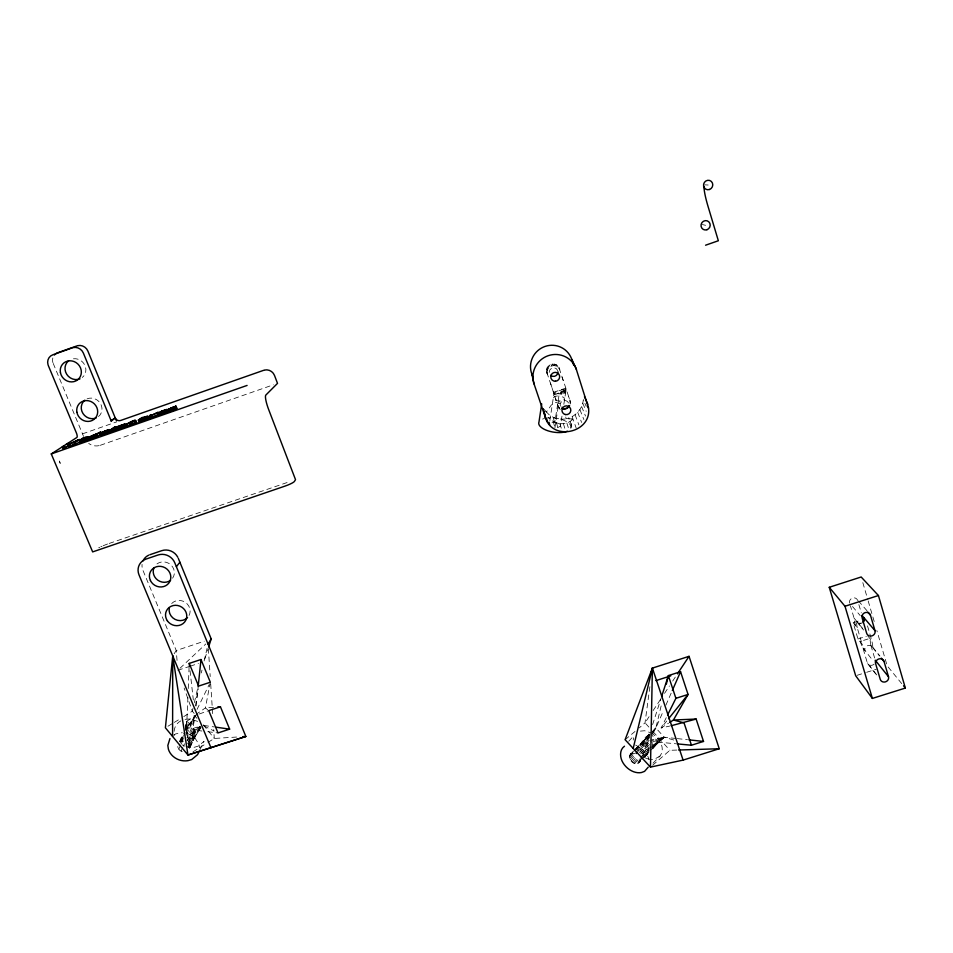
<?xml version="1.0" encoding="UTF-8"?>
<svg xmlns="http://www.w3.org/2000/svg" width="953" height="953" viewBox="0 0 953 953"><rect width="100%" height="100%" fill="white"/><g stroke="black" fill="none" stroke-linecap="round" stroke-linejoin="round"><path stroke-width="0.71" stroke-dasharray="4.76 3.57" d="M187.92 697.393L186.24 735.311M188.265 688.531L189.218 663.407M546.545 370.836L547.403 374.219C542.09 364.987 558.41 359.329 559.816 369.955L558.446 366.75M547.07 372.552C546.414 366.19 555.718 362.926 559.077 368.43M570.168 404.012L569.977 400.713L571.026 404.334L570.287 402.345M200.869 727.615L196.02 734.692L189.587 748.248L189.313 745.472L187.634 743.054M196.175 705.935L197.986 688.519M185.883 729.772L187.026 721.04L195.127 716.084L196.973 718.383M649.886 686.696L645.026 722.827L639.26 727.901M673.747 740.016L664.217 737.205L653.031 747.843L652.448 743.769L664.217 737.205L675.868 738.456M648.957 735.013C640.714 738.754 639.975 748.808 649.207 750.38L636.306 763.77C630.064 763.567 626.669 754.478 633.185 751.405M640.094 758.588L639.57 762.317L636.306 763.77M549.869 420.583L553.955 393.553L552.228 388.3M563.187 389.539L565.57 391.123L565.058 393.053L561.603 394.054L557.231 393.529L566.153 389.372L562.818 389.622A6.445 0.977 -18.9 0 0 555.027 392.553A6.445 0.977 -18.9 0 0 555.956 393.601L557.267 393.327M558.625 393.875L558.78 392.91M552.025 422.667L554.837 422.465L558.934 395.805L563.902 397.377L564.533 399.378C561.615 401.987 555.17 401.678 553.276 398.056L554.92 396.317L558.934 395.805M554.932 427.802L559.054 400.987M560.114 394.054L560.376 392.398M561.603 394.054L561.948 391.826M562.985 393.875L563.39 391.23M564.164 393.529L564.605 390.647M564.974 390.468L565.177 389.193M565.058 393.053L565.51 390.122M565.57 391.123L565.868 389.205M565.606 392.457L566.034 389.682M557.767 427.599L560.364 426.122L562.294 414.186M563.831 404.346L566.153 389.372M195.448 705.97L198.153 688.936M570.835 428.254L572.193 418.796L561.984 419.165A21.18 20.835 -31.4 0 1 549.011 414.65L544.508 409.945M565.796 417.009L566.011 418.748C575.183 417.152 582.581 408.98 583.331 399.712L586.214 406.383M186.943 740.946L192.816 728.592L195.127 716.084L184.775 730.248M210.327 682.229L205.383 707.948L196.163 714.309M185.728 727.663L187.026 721.04L194.603 730.129L195.52 735.954L189.313 748.093M633.197 740.04L633.662 737.825M642.417 753.692L646.372 749.558L649.315 735.776M192.994 708.317L192.327 711.152L183.19 716.99M194.329 702.659L197.652 688.519M201.309 672.949L201.976 670.126M207.123 648.195L203.966 661.632L207.79 649.601M652.495 734.203L655.867 727.985L661.954 702.504M185.74 726.305L187.026 721.04L187.455 737.646L190.517 738.468L194.638 737.038L194.603 730.129L200.237 726.651M185.096 728.926L187.026 721.04L185.99 724.971M189.504 748.212L196.127 733.31L195.139 730.617L191.636 728.116L188.253 727.889L185.656 729.176L195.127 716.084L191.636 728.116L186.943 738.003M649.088 735.621L645.05 748.665L641.095 752.799M652.602 724.614L661.156 698.013M649.35 734.334L643.918 747.509L639.963 751.643M652.722 732.774L655.867 727.985L663.514 710.569M665.873 705.208L671.746 691.807M185.68 730.844L195.127 716.084L186.859 733.953M179.557 741.374L183.107 733.977M179.855 741.541L183.333 734.12M180.093 741.529L184.143 732.893M183.357 735.799L180.451 741.982L183.357 741.374M182.214 751.643L179.748 750.297L178.056 747.855L179.795 744.15M180.379 742.923L184.441 734.286M181.844 741.494L183.584 737.789M185.918 732.845L195.127 716.084M178.735 749.153L180.474 745.46M181.058 744.233L184.548 736.836M181.034 751.178L182.785 747.486M183.369 746.259L184.537 743.793M187.479 740.576L194.603 730.129L201.917 731.011M188.218 741.815L194.114 729.486L200.094 726.46M188.158 743.376L194.603 730.129L187.455 737.646M188.634 744.186L195.139 730.617L200.38 726.782M187.92 746.938L192.053 738.337L194.603 730.129L193.233 737.92L188.503 747.748M189.313 745.472L195.83 731.928L200.583 727.163M189.611 746.854L196.127 733.31L200.666 727.556M197.033 709.425L209.064 684.814M199.856 749.88L204.073 741.327L198.307 746.104L194.46 747.235A16.272 13.973 20.6 0 1 186.121 746.592M666.266 717.657L661.132 727.973L669.721 726.067M649.207 734.334L643.037 746.187L638.117 751.357M653.008 763.186L660.036 756.015L661.62 753.227A16.487 12.103 44 0 0 660.584 742.494L658.416 738.932L652.114 733.274M649.16 734.191L642.489 744.781L637.569 749.963M174.137 653.758L176.245 650.53L204.204 641.226M195.52 735.954L200.94 727.627M649.577 737.551L636.163 752.382M649.088 716.68L645.026 722.827L649.005 727.222M653.15 710.545L661.287 698.251M664.539 693.343L669.423 685.969M672.675 681.061L677.547 673.688M649.053 734.167L642.298 743.388L636.401 749.606M666.707 721.04L661.132 727.973L668.518 723.196M642.477 742.113L648.969 734.155M648.922 736.431L637.45 748.927M652.4 732.214L655.867 727.985L664.217 737.205L653.305 746.723M652.495 748.927L658.428 742.161L675.653 743.757M652.46 748.736L658.428 742.161L650.839 734.036M572.217 419.618C565.856 426.444 553.991 424.061 548.344 417.426M648.957 735.454L634.186 751.143M652.912 731.189L655.867 727.985L652.888 730.498M628.706 741.279L633.578 736.061M634.174 750.368L648.874 735.12M630.243 754.514L635.032 749.546M636.008 748.51C639.904 745.687 643.108 736.907 649.124 740.41L636.294 753.883M629.695 755.586L633.626 751.44M634.615 750.404L649.172 735.049M655.867 727.985L652.876 731.046M629.504 756.861L635.413 750.642M653.031 747.843L658.428 742.161L649.994 747.343M629.695 758.243L636.58 751M630.231 759.636L637.128 752.394M631.089 760.947L636.02 755.777M639.57 752.691L649.458 742.339M632.196 762.09L637.14 756.92M640.678 753.823L649.601 744.519M633.507 762.972L638.45 757.814M642.536 754.097L649.47 746.866M634.627 763.436L639.582 758.278M640.571 757.254L649.696 748.462M641.095 757.552L649.029 749.296M640.285 759.958L649.231 750.678M637.605 763.639L640.583 760.542M644.562 756.42L658.428 742.161L650.792 747.676M642.096 759.172L649.053 751.965M638.534 763.222L640.523 761.161M644.502 757.039L649.47 751.893M644.55 757.17L649.517 752.024M179.998 668.267L205.812 643.966M652.638 765.235L669.888 750.285L677.142 750.059M653.198 746.556L664.217 737.205L650.506 740.124M660.036 756.015L654.497 759.219A16.487 12.103 44 0 1 650.911 759.41M625.108 739.707L634.996 731.487M653.008 745.175L664.217 737.205L650.446 741.315M192.971 751.869L206.753 743.185M208.016 742.399L214.282 738.456L238.667 736.919M646.372 749.558L648.79 748.081M167.942 726.246L173.017 723.16M174.292 722.386L179.378 719.312M173.553 735.192L175.733 733.881L182.237 732.702M180.939 720.849C175.65 723.327 172.958 729.772 174.613 735.335M631.1 753.704L635.174 753.418M651.578 742.458L664.217 737.205M193.864 715.906L197.926 714.464M199.284 713.988L208.755 710.628M640.428 731.118L644.645 730.737L651.804 733.131M82.494 433.853L116.838 421.81M100.303 445.289L273.332 384.821M192.816 728.592L199.725 726.21M109.19 543.436L289.915 481.575M553.574 392.302L565.701 388.145L566.618 390.611L554.348 394.804L553.955 393.553M177.842 670.293L188.849 666.647M190.219 666.195L198.462 663.455M867.504 625.883L871.947 640.976L873.031 648.016A4.229 3.883 -24 0 0 867.909 645.562A4.229 3.883 -24 0 0 864.99 650.565L862.084 644.109L857.974 638.975L853.149 622.69L860.13 620.463M863.597 622.476L855.175 625.168L854.067 618.128L850.421 605.822M857.974 638.975L866.325 636.306M857.045 675.32L865.264 672.723M866.634 672.294L876.224 669.256M185.061 719.336L189.992 718.979L197.64 721.385M213.591 707.317L205.383 707.948L207.635 709.735M704.779 184.846L708.15 185.013M677.321 738.611L687.506 739.707M554.837 422.465L558.839 423.466L560.543 425.443M207.766 731.713L217.999 732.94M203.918 725.459L213.913 726.889M702.301 224.539L705.613 225.313M187.658 733.453L194.722 737.622L198.855 744.21A16.046 13.89 20.1 0 1 199.439 747.879M635.627 745.079L642.656 749.261L647.623 755.884A16.261 12.067 44.3 0 1 648.898 759.589M203.775 725.888L214.115 731.022M652.984 731.618L669.888 750.285M560.185 409.659L557.719 404.894L559.554 407.634M858.391 600.878L867.504 611.314M852.494 606.501L860.19 615.567M854.067 618.128L864.037 630.147M856.533 621.523L863.597 630.04M867.718 635.865L871.947 640.976M853.149 622.69L857.212 627.67L862.084 644.109M872.614 647.087L879.941 656.057M876.796 674.927L867.29 662.752L862.906 647.945L860.023 641.524L869.827 638.403L870.899 645.407L879.452 655.867M901.717 683.611L887.183 665.802L876.855 630.564M194.162 713.428L192.327 711.152L184.12 687.995M203.311 724.804L214.282 738.456L213.698 729.605M862.906 647.945L873.055 660.715M867.706 663.657L876.355 674.76M544.389 409.504L546.343 412.089L551.31 405.049L555.837 402.416L559.935 403.631L563.342 408.623M582.748 403.167L586.178 411.291M53.225 363.462L83.566 436.426M581.58 406.478L585.535 416.092M579.889 409.564L583.879 419.57M577.709 412.327L581.604 422.453M562.568 378.436L562.103 377.197L564.116 383.368M557.338 365.487L557.958 367.155M568.631 396.674L569.358 398.604M575.1 414.698L578.876 424.919M555.933 364.546L556.54 366.214M554.336 364.01L554.932 365.678M572.134 416.616L576.243 428.207M552.645 363.915L553.228 365.571M550.977 364.26L551.549 365.916M568.905 418.022L569.108 418.653M570.097 421.56L572.384 428.278M551.966 387.526L549.893 381.391L550.274 382.653M546.867 372.492L558.339 406.895M559.185 368.263L570.704 402.678M549.452 365.011L550.012 366.679M566.832 423.037L569.286 430.601M548.178 366.131L548.714 367.81M547.225 367.548L547.761 369.24M558.458 406.383L559.077 408.396M546.665 369.156L547.201 370.848M555.694 398.842L556.302 400.796M563.378 423.68L565.129 429.338M559.887 423.597L561.925 430.47M858.879 604.607L861.298 612.815M870.899 645.407L874.878 658.868M862.822 582.64L867.778 599.544M868.183 600.962L874.794 623.512M556.469 422.798L557.993 428.231M553.216 421.357L554.67 426.753M177.77 746.473L178.056 747.855M553.467 417.914L554.36 422.465M857.212 627.67L856.116 620.594A4.253 3.919 -25.2 0 0 861.262 623.059M190.04 670.721L193.328 699.99M177.044 660.417L176.245 650.53L142.95 570.347A12.913 12.091 29.7 0 1 142.068 564.402M208.362 648.576L210.208 676.57M210.696 683.932L212.733 714.881M184.775 746.116A16.272 13.973 20.6 0 1 182.214 744.853M171.683 603.523A10.65 9.959 26 0 1 185.442 602.427A10.65 9.959 26 0 1 189.063 615.447M156.971 563.926A10.745 10.066 29 0 1 170.932 564.926A10.745 10.066 29 0 1 172.469 578.4M87.104 398.842A10.674 9.995 42.4 0 1 100.303 403.298A10.674 9.995 42.4 0 1 98.397 416.628M73.452 358.781A10.793 10.09 45.3 0 1 84.829 365.213A10.793 10.09 45.3 0 1 82.28 377.483M99.172 445.623A12.734 11.924 40.5 0 1 88.689 443.467M98.695 547.796A13.473 1.906 -21.6 0 1 99.731 547.284M100.827 546.772A13.473 1.906 -21.6 0 1 101.971 546.26M103.15 545.759A13.473 1.906 -21.6 0 1 107.999 543.853M52.939 362.676A8.66 8.077 45.8 0 1 53.154 357.065M649.66 759.243A16.487 12.103 44 0 1 643.335 756.861M849.611 603.094A4.241 3.919 -26 0 1 852.53 598.031A4.241 3.919 -26 0 1 857.664 600.509M874.223 664.05A4.193 3.848 -23.5 0 1 867.29 662.752M560.4 406.192A4.36 4.288 -29.9 0 1 563.163 400.725A4.36 4.288 -29.9 0 1 568.643 403.381M549.25 372.397A4.384 4.324 -38.8 0 1 557.743 370.657M545.664 418.224A16.308 7.064 8.4 0 1 565.236 420.952A16.308 7.064 8.4 0 1 569.608 429.898M542.567 419.094A16.308 7.064 8.4 0 1 544.556 418.462M60.265 463.646L59.455 461.002L60.265 463.646"/><path stroke-width="1.43" d="M242.979 736.645L245.85 736.466L187.955 755.026L172.588 736.455L172.743 655.914L187.955 755.026L245.85 736.466L174.768 562.758A13.068 12.246 29.4 0 0 157.984 555.015L146.047 559.066A13.056 12.222 29.6 0 0 139.019 574.885L210.982 747.807M588.525 408.039C591.849 432.817 552.287 441.668 545.378 417.402L533.632 382.677A22.443 22.133 -37.3 0 1 548.201 355.695A22.443 22.133 -37.3 0 1 575.946 368.156L588.525 408.039L587.37 405.406M650.482 767.105L652.388 668.101L689.043 656.331L719.241 748.748L683.098 760.101L650.482 767.105L625.108 739.707L652.388 668.101L683.098 760.101M80.374 441.513L74.81 444.706L73.953 442.633L79.516 439.476L69.509 444.062L69.2 443.085L66.519 444.027M64.685 448.255L63.815 446.195L62.374 446.695L63.232 448.756L68.378 445.837L68.711 446.838L75.752 443.633M172.743 655.914L165.393 727.794L172.588 736.455M198.129 687.077L200.976 659.512L189.218 663.407L189.552 666.338M651.995 670.948L652.388 668.101L633.197 748.427M651.042 673.878L652.388 668.101M666.338 684.099L668.363 675.606L680.561 671.71L688.054 694.451L673.437 720.015L669.745 722.398M208.636 646.92L211.185 638.891L178.306 558.351M661.608 696.607L668.363 675.606L675.903 698.323L667.553 715.084M672.33 690.472L680.561 671.71M169.956 738.551L167.835 745.437L168.371 749.141A16.046 13.89 20.1 0 0 187.92 760.673L191.72 759.529L197.438 754.776A16.046 13.89 20.1 0 0 198.963 751.488M109.118 432.471L102.888 434.604L110.06 431.828L109.178 429.624L100.577 433.067L101.518 435.176L107.165 433.341L109.118 432.471L108.273 430.399L102.042 432.531L109.273 429.66M648.219 767.165L644.562 771.37L641.476 772.526A16.261 12.067 44.3 0 1 622.035 760.97C619.831 756.229 619.736 749.427 624.489 746.211M108.582 432.364L106.879 432.698M208.076 644.157L211.185 638.891M103.293 434.032L101.518 435.176M174.78 408.956L176.829 408.301L175.995 406.216L167.537 409.671C167.097 415.27 181.273 406.3 172.898 409.85M175.983 409.04L175.221 406.836L167.537 409.671M677.547 673.688L689.043 656.331M164.119 412.649L167.371 411.613L166.537 409.54L158.043 412.994L158.877 415.079L166.561 412.244L165.727 410.159L160.997 411.553L162.403 410.886M569.608 405.597L567.38 408.098L562.532 409.075M165.727 410.159L158.043 412.994M101.768 435.152L100.637 432.043L89.856 436.819L95.669 434.902L96.134 437.236L101.495 434.103L98.373 435.712M160.414 414.079L165.012 412.828L158.877 415.079M176.376 566.69L179.891 562.234M668.565 718.729L688.054 694.451L675.903 698.323M122.758 427.147L116.266 430.184L115.42 428.111L122.985 424.752L121.305 426.051L122.151 428.123L125.641 426.17L123.604 426.741M125.534 426.313L124.807 424.097L121.305 426.051M147.012 418.832L141.413 421.131L143.796 419.82M85.758 440.87L85.127 438.594L85.758 440.87C93.084 437.463 84.46 435.724 81.005 439.524L86.485 437.665M88.152 436.95C79.802 437.32 75.335 446.004 85.984 440.655M79.992 442.752L81.517 441.942M92.56 438.058L96.17 437.046M148.144 419.332L152.218 417.593L150.336 415.031L152.611 414.924L158.317 412.232L147.298 417.247L148.144 419.332L159.151 414.305L153.159 416.89M147.298 417.247L151.372 415.496L150.336 415.031M92.584 437.772L90.714 438.88L96.134 437.236M84.888 438.809L86.973 437.796L87.831 439.869M138.364 420.07L147.763 416.175L141.854 417.605L138.364 420.07L139.209 422.155L141.532 420.499M122.151 428.123L123.425 426.932M120.245 427.933L121.746 427.432M116.266 430.184L118.791 428.433M112.835 431.387L115.396 429.636L114.551 427.563L110.465 429.851L111.31 431.923L112.835 431.387L111.989 429.315L114.551 427.563M111.31 431.923L115.396 429.636M113.359 427.826L115.694 426.837L113.359 427.826L114.205 429.886L114.694 429.541M115.42 428.111L117.958 426.372L124.807 424.097M96.884 436.724L97.968 435.997L96.765 436.26M95.276 435.164L100.637 432.043M111.453 421.405L111.084 420.654L115.242 417.926L87.902 351.109A8.66 8.1 46.4 0 0 77.681 345.677M111.263 421.035L115.242 417.926M66.245 444.622L67.52 443.788L68.378 445.837M73.953 442.633L77.646 440.238M63.232 448.756L66.341 446.743M264.481 370.074A8.506 8.208 43.9 0 1 274.512 375.47L277.514 383.368L265.827 395.078A13.342 2.502 70.1 0 0 268.675 409.587L295.525 479.657L294.394 481.468A8.887 1.322 -20.6 0 1 284.959 486.125L92.655 551.906L51.271 453.938L76.848 437.487A4.253 1.346 68.4 0 0 76.359 432.841L48.329 365.607M145.428 417.307L146.178 416.759L140.567 419.058L145.428 417.307L146.262 419.391M139.209 422.155L147.989 418.748M133.563 420.642L129.87 422.548L134.087 421.071L135.183 423.561L136.887 422.965L135.112 419.987L125.141 424.704L125.987 426.789L127.571 426.229L126.725 424.156L134.123 421.166L135.183 423.561M130.716 424.621L132.574 423.668M125.987 426.789L132.586 423.442M170.063 410.648L170.766 410.314M77.336 440.357L67.842 444.777L68.711 446.838M70.367 446.123L72.881 444.872M100.577 433.067L108.273 430.399M103.996 433.865L105.759 433.103M170.158 411.148L174.506 409.504L172.767 410.016M142.736 420.19L143.51 419.844M162.522 413.245L161.831 413.638L163.428 413.161M93.942 437.332L94.955 436.903M79.135 440.691L85.127 438.594M84.352 440.62L81.851 441.584M82.697 441.191L83.721 440.762M161.319 413.626L162.999 412.959M104.08 433.686L105.569 433.079M93.966 437.165L94.645 436.903M171.85 407.574L170.456 408.241L175.221 406.836M168.371 411.756L169.968 411.148M163.285 410.576L166.537 409.54M84.186 441.001L81.541 442.18L86.89 440.024L85.567 440.5M172.731 407.265L175.995 406.216M82.673 441.465L84.15 440.917M82.077 439.714L86.032 437.963L80.671 440.119L82.077 439.714L82.935 441.775M85.103 440.334L86.794 439.738M145.154 419.201L145.916 418.927M172.684 409.659L173.565 409.337M84.924 440.298L86.318 439.798M85.162 440.56L87.295 439.595M76.919 345.903L57.633 352.789A8.66 8.077 45.8 0 0 55.536 353.932M72.273 347.857L52.784 354.814A8.756 8.16 45.7 0 0 48.043 364.808M263.695 370.3L120.662 420.464A4.253 4.003 41.5 0 1 115.623 418.653L115.42 418.296M110.465 429.851L111.989 429.315M125.141 424.704L126.725 424.156M134.337 421.476L136.041 420.892M114.205 429.886L116.052 429.231L115.206 427.182M134.409 422.703L134.933 423.144L130.084 424.955L129.239 422.882M51.271 453.938L247.101 385.429M705.577 245.207L718.348 240.752L708.031 206.372A22.943 3.109 72.8 0 1 704.029 186.454M107.177 432.483L108.046 432.185M149.907 554.706L161.712 550.679A12.913 12.127 29.5 0 1 177.782 557.219M164.392 412.446L165.584 412.053M145.285 419.26L146.726 418.832M220.441 706.792L208.755 710.628L217.999 732.94L229.637 729.14L220.441 706.792L217.701 707.007M829.241 587.298L861.167 576.994L878.428 595.53L905.35 688.066L872.376 698.418L855.687 675.76L829.241 587.298L844.989 606.263L872.376 698.418M844.989 606.263L878.428 595.53M655.878 680.621L670.781 675.856M164.154 412.923L166.561 412.244M677.095 743.888L691.449 745.222L703.517 741.422L696.143 719.05L671.15 725.745M172.04 410.255L170.003 410.874M96.872 436.105L97.516 435.902M87.759 439.309L89.01 439.011M175.018 408.742L176.829 408.301M166.465 411.779L167.371 411.613M696.143 719.05L673.437 720.015L684.04 722.874L691.449 745.222M678.596 750.011L719.241 748.748M165.655 412.196L164.976 410.124M688.959 739.862L703.517 741.422M215.342 727.091L229.637 729.14M110.119 431.721L109.357 431.804L108.499 429.743M135.945 422.06L136.887 422.965M867.706 612.029L870.446 615.173L874.997 630.683A4.372 4.026 -24.9 0 1 871.983 635.877A4.372 4.026 -24.9 0 1 866.682 633.34L862.108 617.842A4.384 4.05 -25.6 0 1 865.133 612.612A4.384 4.05 -25.6 0 1 870.446 615.173M874.997 630.683L862.108 615.555L864.419 620.737M881.287 658.118L884.039 661.477L888.518 676.761A4.336 3.967 -23.2 0 1 885.504 681.86A4.336 3.967 -23.2 0 1 880.25 679.358L875.747 664.098A4.348 3.979 -23.8 0 1 878.761 658.964A4.348 3.979 -23.8 0 1 884.039 661.477M903.539 685.838L905.35 688.066M888.518 676.761L875.271 660.215A4.193 3.848 -23.5 0 1 875.283 662.24M533.072 377.519L531.214 372.099A21.311 21.037 -40.8 0 1 545.033 346.439A21.311 21.037 -40.8 0 1 571.371 358.28L576.446 369.514M584.475 396.651L587.906 404.417M75.49 442.097L76.347 444.169M69.903 444.05L70.76 446.123M69.2 443.991L70.057 446.052M68.664 445.921L67.842 443.681L67.842 444.777M67.318 443.919L68.175 445.956M86.258 438.32L87.116 440.393M84.257 438.964L85.115 441.025M83.34 439.333L84.209 441.394M82.387 439.69L83.245 441.763M81.374 440.06L82.232 442.121M80.147 440.465L81.017 442.537M79.707 440.596L80.576 442.668M79.278 440.548L80.243 442.74M96.753 434.651L97.611 436.724M94.919 435.235L95.776 437.296M189.218 663.407L198.605 686.1L210.327 682.229L200.976 659.512M94.133 435.557L94.99 437.618M93.311 435.866L94.168 437.939M92.441 436.176L93.299 438.249M91.655 436.45L92.512 438.523M91 436.653L91.857 438.725M90.487 436.796L91.345 438.856M90.178 436.522L91.035 438.594M90.118 436.867L90.976 438.928M89.939 436.7L90.773 438.94M88.045 436.939L88.891 438.999M87.795 436.986L88.82 439.202M107.367 430.816L108.213 432.888M106.307 431.268L107.165 433.341M105.092 431.733L105.95 433.806M104.056 432.007L104.901 434.08M103.722 432.233L104.58 434.306M102.769 432.555L103.615 434.628M102.126 432.567L102.984 434.639M101.983 432.805L102.829 434.878M101.256 432.543L102.221 435.056M100.637 432.96L101.495 435.021M99.148 432.567L99.994 434.628M116.921 427.587L117.779 429.66M111.084 420.654L83.387 353.11A8.768 8.196 46.2 0 0 73.059 347.619M109.178 429.624L110.06 431.828M108.928 429.648L109.762 432.054M124.533 424.121L125.379 426.182M124.235 424.192L125.081 426.265M122.854 425.503L123.699 427.587M121.174 425.36L122.02 427.421M120.388 425.669L121.234 427.73M119.542 426.015L120.388 428.076M118.66 426.396L119.506 428.457M148.203 416.926L149.049 419.022M147.143 416.675L148.358 419.141M146.655 416.938L147.501 419.022M146.047 417.235L146.893 419.308M145.309 417.557L146.154 419.642M144.642 417.843L145.487 419.928M143.951 418.117L144.796 420.202M143.236 418.379L144.082 420.464M142.497 418.653L143.343 420.738M141.675 418.927L142.521 421.012M140.877 419.022L141.854 421.214M140.496 419.26L141.342 421.345M140.151 419.308L140.996 421.393M139.483 419.677L140.329 421.762M159.008 412.804L159.854 414.9M158.365 412.971L159.199 415.055M151.444 415.663L152.277 417.748M150.538 415.901L151.384 417.998M150.348 416.127L151.193 418.212M149.347 416.521L150.193 418.605M168.514 409.48L169.348 411.565M167.859 409.647L168.693 411.732M166.239 409.552L167.061 411.636M165.465 410.195L166.489 412.363M165.441 410.409L166.275 412.494M165.107 410.576L165.953 412.661M164.678 410.779L165.512 412.863M164.13 411.005L164.964 413.09M163.892 410.957L164.726 413.054M162.844 411.505L163.678 413.59M161.295 412.053L162.141 414.15M159.997 412.506L160.831 414.591M175.697 406.24L176.519 408.325M174.947 406.871L175.781 408.956M174.935 407.086L175.769 409.171M174.435 406.812L175.447 409.337M174.185 407.443L175.018 409.54M173.637 407.67L174.47 409.766M172.969 407.824L173.803 409.909M172.362 408.17L173.196 410.266M170.813 408.73L171.647 410.814M169.503 409.171L170.337 411.267M115.623 418.653L116.433 420.761M571.848 359.567L573.658 365.106M548.999 422.179L549.69 424.919M546.796 419.213L547.487 422M544.068 411.625L545.819 418.76M543.281 408.754L545.378 417.402M531.679 373.385L534.121 384.035M541.709 403.869L538.981 421.988A16.308 7.064 8.4 0 0 548.058 430.839A16.308 7.064 8.4 0 0 567.369 431.221M187.55 617.568A10.65 9.959 26 0 1 175.007 619.355A10.65 9.959 26 0 1 169.3 608.097M170.611 580.27A10.745 10.066 29 0 1 157.745 580.151A10.745 10.066 29 0 1 153.838 568.107M142.986 560.948A12.913 12.091 29.7 0 1 148.775 555.146M96.134 417.95A10.674 9.995 42.4 0 1 82.959 413.483A10.674 9.995 42.4 0 1 84.841 400.165M80.004 378.829A10.793 10.09 45.3 0 1 66.734 374.315A10.793 10.09 45.3 0 1 68.58 360.818M54.392 355.028A8.66 8.077 45.8 0 1 54.94 354.445M864.192 618.009A4.253 3.919 -25.2 0 1 863.132 621.916M568.774 405.609A4.36 4.288 -29.9 0 1 561.639 408.039M557.958 371.777A4.384 4.324 -38.8 0 1 550.703 375.375M107.832 430.148L102.614 432.102L107.832 430.148M91.714 435.997L97.111 433.937L91.714 435.997M167.311 620.725A10.769 10.066 25.9 0 0 185.692 620.463A10.769 10.066 25.9 0 0 175.423 605.298A10.769 10.066 25.9 0 0 167.311 620.725M150.407 580.496A10.864 10.173 28.8 0 0 168.884 583.022A10.864 10.173 28.8 0 0 161.021 566.404A10.864 10.173 28.8 0 0 150.407 580.496M76.895 412.292A10.793 10.102 42.2 0 0 94.049 419.344A10.793 10.102 42.2 0 0 90.654 401.416A10.793 10.102 42.2 0 0 76.895 412.292M60.432 372.647A10.912 10.197 45.1 0 0 77.717 379.782A10.912 10.197 45.1 0 0 74.251 361.628A10.912 10.197 45.1 0 0 60.432 372.647M706.935 229.733A4.741 4.539 -57.8 0 0 708.758 221.763A4.741 4.539 -57.8 0 0 701.134 224.431A4.741 4.539 -57.8 0 0 706.935 229.733M709.485 189.492A4.801 4.574 -61.1 0 0 711.319 181.415A4.801 4.574 -61.1 0 0 703.648 184.12A4.801 4.574 -61.1 0 0 709.485 189.492M565.463 414.567A4.455 4.384 -28.8 0 0 570.597 408.813A4.455 4.384 -28.8 0 0 563.068 407.36A4.455 4.384 -28.8 0 0 565.463 414.567M555.468 381.236A4.491 4.431 -37.3 0 0 558.946 374.303A4.491 4.431 -37.3 0 0 551.227 374.851A4.491 4.431 -37.3 0 0 555.468 381.236"/></g></svg>
